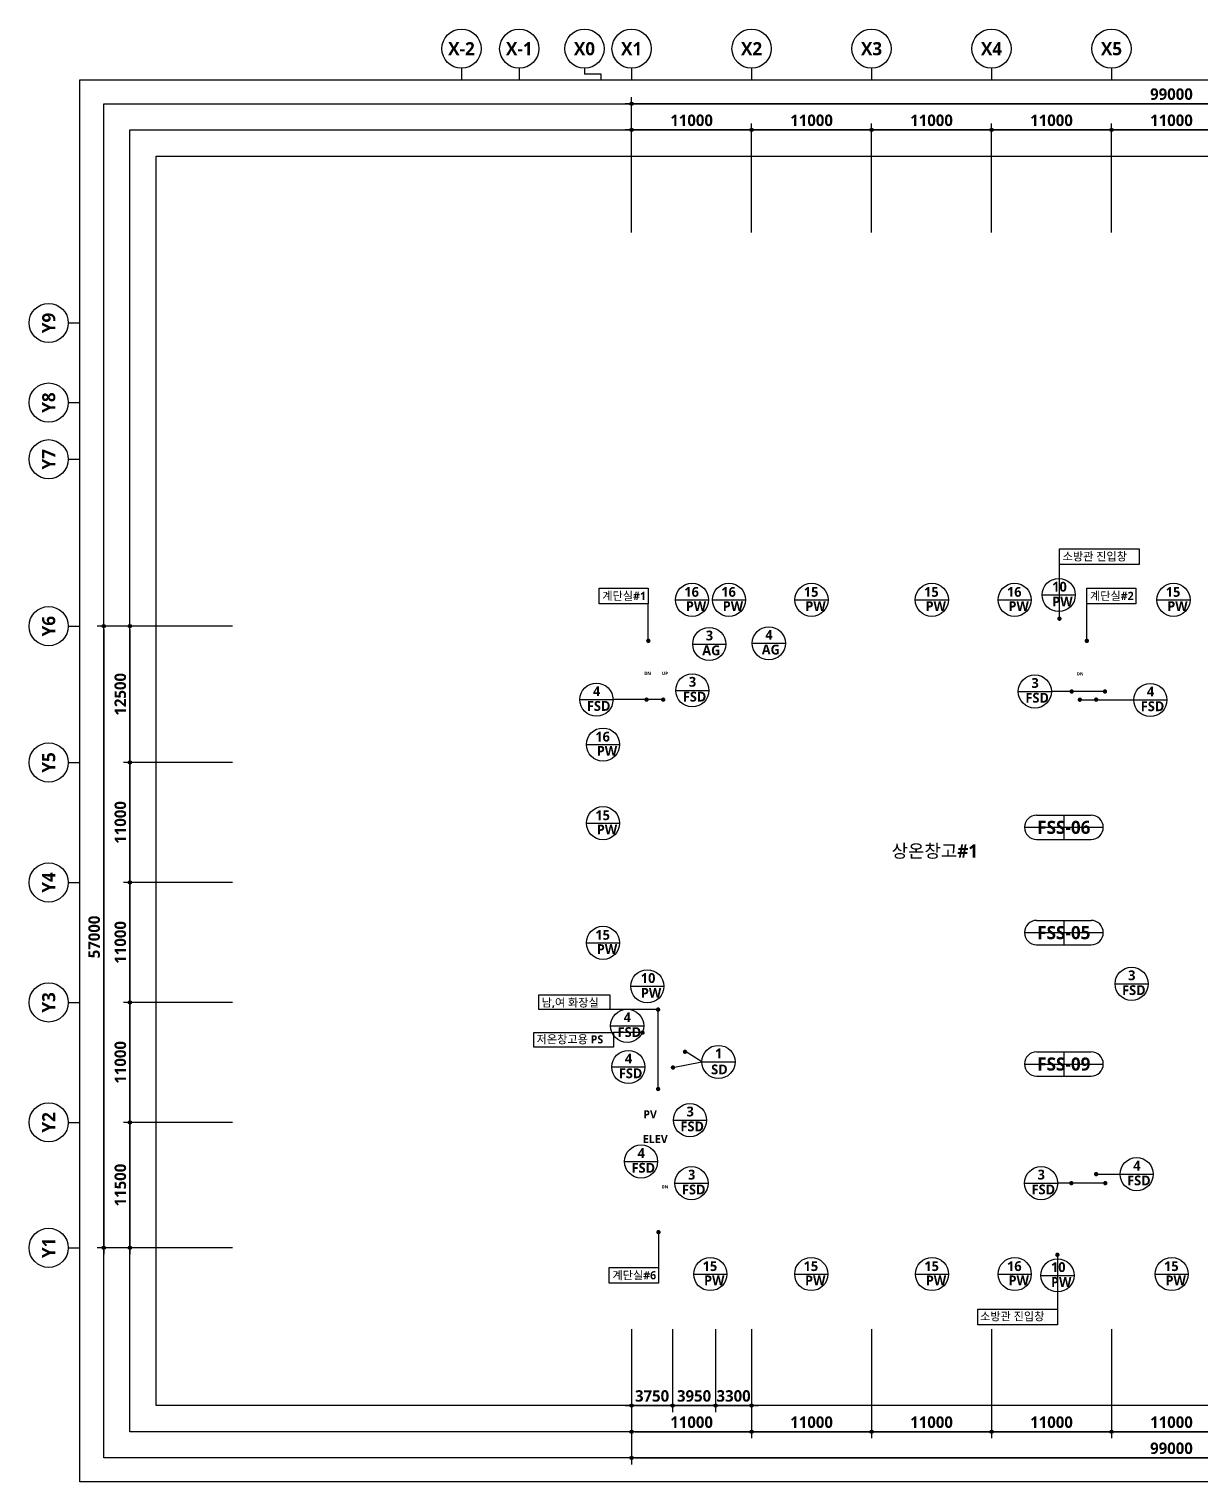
# Model space of a CAD drawing. Header units: millimetres. Extents: x 28132 to 190005487, y 7641 to 455456909.
# Drawn here: x 1288132 to 1395583, y 36445 to 169666 of the extents above; entities that cross this region are included whole.
import ezdxf
from ezdxf.enums import TextEntityAlignment as Align

# ---------------------------------------------------------------- set-up
doc = ezdxf.new("R2010")
doc.units = ezdxf.units.MM
doc.header["$LTSCALE"] = 400
doc.header["$MEASUREMENT"] = 0
doc.header["$PDSIZE"] = -10
doc.layers.get('0').update_dxf_attribs({"linetype": 'CONTINUOUS'})
doc.layers.get('Defpoints').update_dxf_attribs({"color": 153, "linetype": 'CONTINUOUS'})
for name, color, linetype in [('0_AW', 3, 'CONTINUOUS'), ('0_FSD', 1, 'CONTINUOUS'), ('0_FSS', 1, 'CONTINUOUS'), ('0_SD', 4, 'CONTINUOUS'), ('0_SSD', 4, 'CONTINUOUS'), ('A-ANNO-TEXT2', 7, 'CONTINUOUS'), ('SYM', 8, 'CONTINUOUS'), ('X-SEC-종$0$A-ST-AXIS-BUB', 7, 'CONTINUOUS')]:
    doc.layers.add(name, color=color, linetype=linetype)
doc.layers.add('Defpoint', color=161, linetype='CONTINUOUS', plot=False)
doc.styles.add('SHP_신사리', font='NanumGothicBold.ttf')
doc.styles.add('송현플러스-돋움체', font='NanumGothicBold.ttf')
doc.dimstyles.new('SHP 600', dxfattribs={"dimscale": 300, "dimtxt": 3.5, "dimasz": 1, "dimexe": 2, "dimexo": 2, "dimgap": 1, "dimtad": 1, "dimdec": 0, "dimzin": 0, "dimdsep": 46, "dimtxsty": '송현플러스-돋움체', "dimblk": 'DIMDOT', "dimcen": 0.09, "dimclrt": 3, "dimadec": 0, "dimazin": 1, "dimtfac": 1, "dimtdec": 0, "dimtix": 1, "dimtmove": 2, "dimatfit": 0, "dimldrblk": 'DIMDOT', "dimfxl": 1, "dimtfillclr": 3, "dimtolj": 1, "dimtzin": 0, "dimarcsym": 0})

# ---------------------------------------------------------------- blocks, each defined once
blk = doc.blocks.new('DIMDOT')
at = {"color": 0}
blk.add_line((-2, 0), (2, 0), dxfattribs=at)
for radius in [0.5, 0.25]:
    blk.add_circle((0, 0), radius, dxfattribs=at)
blk = doc.blocks.new('*D61')
at = {"color": 0, "lineweight": -2}
for p, q in [((1343382, 151016), (1343382, 163416)), ((1442082, 162816), (1343682, 162816)), ((1442382, 151016), (1442382, 163416))]:
    blk.add_line(p, q, dxfattribs=at)
at = {"layer": 'Defpoints', "color": 0}
for p in [(1343382, 162816), (1343382, 150416), (1442382, 150416)]:
    blk.add_point(p, dxfattribs=at)
at = {"color": 0, "linetype": 'ByBlock', "lineweight": -2, "xscale": 300, "yscale": 300, "zscale": 300, "rotation": 180}
blk.add_blockref('DIMDOT', (1343382, 162816), dxfattribs=at)
at = {"color": 0, "linetype": 'ByBlock', "lineweight": -2, "xscale": 300, "yscale": 300, "zscale": 300}
blk.add_blockref('DIMDOT', (1442382, 162816), dxfattribs=at)
at = {"color": 3, "insert": (1392882, 163696), "char_height": 1050, "attachment_point": 5, "style": '송현플러스-돋움체'}
blk.add_mtext('\\A1;99000', dxfattribs=at)
blk = doc.blocks.new('*D62')
at = {"color": 0, "lineweight": -2}
for p, q in [((1343382, 151016), (1343382, 161016)), ((1354082, 160416), (1343682, 160416)), ((1354382, 151016), (1354382, 161016))]:
    blk.add_line(p, q, dxfattribs=at)
at = {"layer": 'Defpoints', "color": 0}
for p in [(1343382, 160416), (1343382, 150416), (1354382, 150416)]:
    blk.add_point(p, dxfattribs=at)
at = {"color": 0, "linetype": 'ByBlock', "lineweight": -2, "xscale": 300, "yscale": 300, "zscale": 300, "rotation": 180}
blk.add_blockref('DIMDOT', (1343382, 160416), dxfattribs=at)
at = {"color": 0, "linetype": 'ByBlock', "lineweight": -2, "xscale": 300, "yscale": 300, "zscale": 300}
blk.add_blockref('DIMDOT', (1354382, 160416), dxfattribs=at)
at = {"color": 3, "insert": (1348882, 161292), "char_height": 1050, "attachment_point": 5, "style": '송현플러스-돋움체'}
blk.add_mtext('\\A1;11000', dxfattribs=at)
blk = doc.blocks.new('*D63')
at = {"color": 0, "lineweight": -2}
for p, q in [((1354382, 151016), (1354382, 161016)), ((1365082, 160416), (1354682, 160416)), ((1365382, 151016), (1365382, 161016))]:
    blk.add_line(p, q, dxfattribs=at)
at = {"layer": 'Defpoints', "color": 0}
for p in [(1354382, 160416), (1354382, 150416), (1365382, 150416)]:
    blk.add_point(p, dxfattribs=at)
at = {"color": 0, "linetype": 'ByBlock', "lineweight": -2, "xscale": 300, "yscale": 300, "zscale": 300, "rotation": 180}
blk.add_blockref('DIMDOT', (1354382, 160416), dxfattribs=at)
at = {"color": 0, "linetype": 'ByBlock', "lineweight": -2, "xscale": 300, "yscale": 300, "zscale": 300}
blk.add_blockref('DIMDOT', (1365382, 160416), dxfattribs=at)
at = {"color": 3, "insert": (1359882, 161292), "char_height": 1050, "attachment_point": 5, "style": '송현플러스-돋움체'}
blk.add_mtext('\\A1;11000', dxfattribs=at)
blk = doc.blocks.new('*D64')
at = {"color": 0, "lineweight": -2}
for p, q in [((1365382, 151016), (1365382, 161016)), ((1376082, 160416), (1365682, 160416)), ((1376382, 151016), (1376382, 161016))]:
    blk.add_line(p, q, dxfattribs=at)
at = {"layer": 'Defpoints', "color": 0}
for p in [(1365382, 160416), (1365382, 150416), (1376382, 150416)]:
    blk.add_point(p, dxfattribs=at)
at = {"color": 0, "linetype": 'ByBlock', "lineweight": -2, "xscale": 300, "yscale": 300, "zscale": 300, "rotation": 180}
blk.add_blockref('DIMDOT', (1365382, 160416), dxfattribs=at)
at = {"color": 0, "linetype": 'ByBlock', "lineweight": -2, "xscale": 300, "yscale": 300, "zscale": 300}
blk.add_blockref('DIMDOT', (1376382, 160416), dxfattribs=at)
at = {"color": 3, "insert": (1370882, 161292), "char_height": 1050, "attachment_point": 5, "style": '송현플러스-돋움체'}
blk.add_mtext('\\A1;11000', dxfattribs=at)
blk = doc.blocks.new('*D65')
at = {"color": 0, "lineweight": -2}
for p, q in [((1376382, 151016), (1376382, 161016)), ((1387082, 160416), (1376682, 160416)), ((1387382, 151016), (1387382, 161016))]:
    blk.add_line(p, q, dxfattribs=at)
at = {"layer": 'Defpoints', "color": 0}
for p in [(1376382, 160416), (1376382, 150416), (1387382, 150416)]:
    blk.add_point(p, dxfattribs=at)
at = {"color": 0, "linetype": 'ByBlock', "lineweight": -2, "xscale": 300, "yscale": 300, "zscale": 300, "rotation": 180}
blk.add_blockref('DIMDOT', (1376382, 160416), dxfattribs=at)
at = {"color": 0, "linetype": 'ByBlock', "lineweight": -2, "xscale": 300, "yscale": 300, "zscale": 300}
blk.add_blockref('DIMDOT', (1387382, 160416), dxfattribs=at)
at = {"color": 3, "insert": (1381882, 161292), "char_height": 1050, "attachment_point": 5, "style": '송현플러스-돋움체'}
blk.add_mtext('\\A1;11000', dxfattribs=at)
blk = doc.blocks.new('*D66')
at = {"color": 0, "lineweight": -2}
for p, q in [((1387382, 151016), (1387382, 161016)), ((1398082, 160416), (1387682, 160416)), ((1398382, 151016), (1398382, 161016))]:
    blk.add_line(p, q, dxfattribs=at)
at = {"layer": 'Defpoints', "color": 0}
for p in [(1387382, 160416), (1387382, 150416), (1398382, 150416)]:
    blk.add_point(p, dxfattribs=at)
at = {"color": 0, "linetype": 'ByBlock', "lineweight": -2, "xscale": 300, "yscale": 300, "zscale": 300, "rotation": 180}
blk.add_blockref('DIMDOT', (1387382, 160416), dxfattribs=at)
at = {"color": 0, "linetype": 'ByBlock', "lineweight": -2, "xscale": 300, "yscale": 300, "zscale": 300}
blk.add_blockref('DIMDOT', (1398382, 160416), dxfattribs=at)
at = {"color": 3, "insert": (1392882, 161292), "char_height": 1050, "attachment_point": 5, "style": '송현플러스-돋움체'}
blk.add_mtext('\\A1;11000', dxfattribs=at)
blk = doc.blocks.new('X-SEC-종$0$A-ST-AXIS-BUB-1')
at = {"layer": 'X-SEC-종$0$A-ST-AXIS-BUB'}
blk.add_line((0, 350), (0, 0), dxfattribs=at)
blk.add_circle((0, 950), 600, dxfattribs=at)
blk = doc.blocks.new('A$C75C439D1')
at = {"layer": 'X-SEC-종$0$A-ST-AXIS-BUB'}
blk.add_line((1800, 1050, -103000), (1800, 525, -103000), dxfattribs=at)
at = {"layer": 'X-SEC-종$0$A-ST-AXIS-BUB', "elevation": -103000}
blk.add_lwpolyline([(3323, 0), (3323, 525), (1800, 525)], dxfattribs=at)
at = {"layer": 'X-SEC-종$0$A-ST-AXIS-BUB'}
blk.add_circle((1800, 2850, -103000), 1800, dxfattribs=at)
blk = doc.blocks.new('*D140')
at = {"color": 0, "lineweight": -2}
for p, q in [((1306782, 114916), (1294382, 114916)), ((1294982, 114616), (1294982, 58216)), ((1306782, 57916), (1294382, 57916))]:
    blk.add_line(p, q, dxfattribs=at)
at = {"layer": 'Defpoints', "color": 0}
for p in [(1307382, 114916), (1294982, 57916), (1307382, 57916)]:
    blk.add_point(p, dxfattribs=at)
at = {"color": 0, "linetype": 'ByBlock', "lineweight": -2, "xscale": 300, "yscale": 300, "zscale": 300}
for p, rotation in [((1294982, 114916), 90), ((1294982, 57916), 270)]:
    blk.add_blockref('DIMDOT', p, dxfattribs=dict(at, rotation=rotation))
at = {"color": 3, "insert": (1294105, 86416), "char_height": 1050, "attachment_point": 5, "rotation": 90, "style": '송현플러스-돋움체'}
blk.add_mtext('\\A1;57000', dxfattribs=at)
blk = doc.blocks.new('*D141')
at = {"color": 0, "lineweight": -2}
for p, q in [((1306782, 69416), (1296782, 69416)), ((1297382, 69116), (1297382, 58216)), ((1306782, 57916), (1296782, 57916))]:
    blk.add_line(p, q, dxfattribs=at)
at = {"layer": 'Defpoints', "color": 0}
for p in [(1307382, 69416), (1297382, 57916), (1307382, 57916)]:
    blk.add_point(p, dxfattribs=at)
at = {"color": 0, "linetype": 'ByBlock', "lineweight": -2, "xscale": 300, "yscale": 300, "zscale": 300}
for p, rotation in [((1297382, 69416), 90), ((1297382, 57916), 270)]:
    blk.add_blockref('DIMDOT', p, dxfattribs=dict(at, rotation=rotation))
at = {"color": 3, "insert": (1296505, 63666), "char_height": 1050, "attachment_point": 5, "rotation": 90, "style": '송현플러스-돋움체'}
blk.add_mtext('\\A1;11500', dxfattribs=at)
blk = doc.blocks.new('*D142')
at = {"color": 0, "lineweight": -2}
for p, q in [((1306782, 80416), (1296782, 80416)), ((1297382, 80116), (1297382, 69716)), ((1306782, 69416), (1296782, 69416))]:
    blk.add_line(p, q, dxfattribs=at)
at = {"layer": 'Defpoints', "color": 0}
for p in [(1307382, 80416), (1297382, 69416), (1307382, 69416)]:
    blk.add_point(p, dxfattribs=at)
at = {"color": 0, "linetype": 'ByBlock', "lineweight": -2, "xscale": 300, "yscale": 300, "zscale": 300}
for p, rotation in [((1297382, 80416), 90), ((1297382, 69416), 270)]:
    blk.add_blockref('DIMDOT', p, dxfattribs=dict(at, rotation=rotation))
at = {"color": 3, "insert": (1296506, 74916), "char_height": 1050, "attachment_point": 5, "rotation": 90, "style": '송현플러스-돋움체'}
blk.add_mtext('\\A1;11000', dxfattribs=at)
blk = doc.blocks.new('*D143')
at = {"color": 0, "lineweight": -2}
for p, q in [((1306782, 91416), (1296782, 91416)), ((1297382, 91116), (1297382, 80716)), ((1306782, 80416), (1296782, 80416))]:
    blk.add_line(p, q, dxfattribs=at)
at = {"layer": 'Defpoints', "color": 0}
for p in [(1307382, 91416), (1297382, 80416), (1307382, 80416)]:
    blk.add_point(p, dxfattribs=at)
at = {"color": 0, "linetype": 'ByBlock', "lineweight": -2, "xscale": 300, "yscale": 300, "zscale": 300}
for p, rotation in [((1297382, 91416), 90), ((1297382, 80416), 270)]:
    blk.add_blockref('DIMDOT', p, dxfattribs=dict(at, rotation=rotation))
at = {"color": 3, "insert": (1296506, 85916), "char_height": 1050, "attachment_point": 5, "rotation": 90, "style": '송현플러스-돋움체'}
blk.add_mtext('\\A1;11000', dxfattribs=at)
blk = doc.blocks.new('*D144')
at = {"color": 0, "lineweight": -2}
for p, q in [((1306782, 102416), (1296782, 102416)), ((1297382, 102116), (1297382, 91716)), ((1306782, 91416), (1296782, 91416))]:
    blk.add_line(p, q, dxfattribs=at)
at = {"layer": 'Defpoints', "color": 0}
for p in [(1307382, 102416), (1297382, 91416), (1307382, 91416)]:
    blk.add_point(p, dxfattribs=at)
at = {"color": 0, "linetype": 'ByBlock', "lineweight": -2, "xscale": 300, "yscale": 300, "zscale": 300}
for p, rotation in [((1297382, 102416), 90), ((1297382, 91416), 270)]:
    blk.add_blockref('DIMDOT', p, dxfattribs=dict(at, rotation=rotation))
at = {"color": 3, "insert": (1296506, 96916), "char_height": 1050, "attachment_point": 5, "rotation": 90, "style": '송현플러스-돋움체'}
blk.add_mtext('\\A1;11000', dxfattribs=at)
blk = doc.blocks.new('*D145')
at = {"color": 0, "lineweight": -2}
for p, q in [((1306782, 114916), (1296782, 114916)), ((1297382, 114616), (1297382, 102716)), ((1306782, 102416), (1296782, 102416))]:
    blk.add_line(p, q, dxfattribs=at)
at = {"layer": 'Defpoints', "color": 0}
for p in [(1307382, 114916), (1297382, 102416), (1307382, 102416)]:
    blk.add_point(p, dxfattribs=at)
at = {"color": 0, "linetype": 'ByBlock', "lineweight": -2, "xscale": 300, "yscale": 300, "zscale": 300}
for p, rotation in [((1297382, 114916), 90), ((1297382, 102416), 270)]:
    blk.add_blockref('DIMDOT', p, dxfattribs=dict(at, rotation=rotation))
at = {"color": 3, "insert": (1296503, 108666), "char_height": 1050, "attachment_point": 5, "rotation": 90, "style": '송현플러스-돋움체'}
blk.add_mtext('\\A1;12500', dxfattribs=at)
blk = doc.blocks.new('*D348')
at = {"color": 0, "lineweight": -2}
for p, q in [((1343382, 50445), (1343382, 40445)), ((1354382, 50445), (1354382, 40445)), ((1343682, 41045), (1354082, 41045))]:
    blk.add_line(p, q, dxfattribs=at)
at = {"layer": 'Defpoints', "color": 0}
for p in [(1343382, 51045), (1354382, 51045), (1354382, 41045)]:
    blk.add_point(p, dxfattribs=at)
at = {"color": 0, "linetype": 'ByBlock', "lineweight": -2, "xscale": 300, "yscale": 300, "zscale": 300, "rotation": 180}
blk.add_blockref('DIMDOT', (1343382, 41045), dxfattribs=at)
at = {"color": 0, "linetype": 'ByBlock', "lineweight": -2, "xscale": 300, "yscale": 300, "zscale": 300}
blk.add_blockref('DIMDOT', (1354382, 41045), dxfattribs=at)
at = {"color": 3, "insert": (1348882, 41921), "char_height": 1050, "attachment_point": 5, "style": '송현플러스-돋움체'}
blk.add_mtext('\\A1;11000', dxfattribs=at)
blk = doc.blocks.new('*D349')
at = {"color": 0, "lineweight": -2}
for p, q in [((1343382, 50445), (1343382, 42845)), ((1347132, 50445), (1347132, 42845)), ((1343082, 43445), (1342782, 43445)), ((1343382, 43445), (1347132, 43445)), ((1347432, 43445), (1347732, 43445))]:
    blk.add_line(p, q, dxfattribs=at)
at = {"layer": 'Defpoints', "color": 0}
for p in [(1343382, 51045), (1347132, 51045), (1347132, 43445)]:
    blk.add_point(p, dxfattribs=at)
at = {"color": 0, "linetype": 'ByBlock', "lineweight": -2, "xscale": 300, "yscale": 300, "zscale": 300}
blk.add_blockref('DIMDOT', (1343382, 43445), dxfattribs=at)
at = {"color": 0, "linetype": 'ByBlock', "lineweight": -2, "xscale": 300, "yscale": 300, "zscale": 300, "rotation": 180}
blk.add_blockref('DIMDOT', (1347132, 43445), dxfattribs=at)
at = {"color": 3, "insert": (1345257, 44324), "char_height": 1050, "attachment_point": 5, "style": '송현플러스-돋움체'}
blk.add_mtext('\\A1;3750', dxfattribs=at)
blk = doc.blocks.new('*D350')
at = {"color": 0, "lineweight": -2}
for p, q in [((1347132, 50445), (1347132, 42845)), ((1351082, 50445), (1351082, 42845)), ((1346832, 43445), (1346532, 43445)), ((1347132, 43445), (1351082, 43445)), ((1351382, 43445), (1351682, 43445))]:
    blk.add_line(p, q, dxfattribs=at)
at = {"layer": 'Defpoints', "color": 0}
for p in [(1347132, 51045), (1351082, 51045), (1351082, 43445)]:
    blk.add_point(p, dxfattribs=at)
at = {"color": 0, "linetype": 'ByBlock', "lineweight": -2, "xscale": 300, "yscale": 300, "zscale": 300}
blk.add_blockref('DIMDOT', (1347132, 43445), dxfattribs=at)
at = {"color": 0, "linetype": 'ByBlock', "lineweight": -2, "xscale": 300, "yscale": 300, "zscale": 300, "rotation": 180}
blk.add_blockref('DIMDOT', (1351082, 43445), dxfattribs=at)
at = {"color": 3, "insert": (1349107, 44324), "char_height": 1050, "attachment_point": 5, "style": '송현플러스-돋움체'}
blk.add_mtext('\\A1;3950', dxfattribs=at)
blk = doc.blocks.new('*D351')
at = {"color": 0, "lineweight": -2}
for p, q in [((1351082, 50445), (1351082, 42845)), ((1354382, 50445), (1354382, 42845)), ((1350782, 43445), (1350482, 43445)), ((1351082, 43445), (1354382, 43445)), ((1354682, 43445), (1354982, 43445))]:
    blk.add_line(p, q, dxfattribs=at)
at = {"layer": 'Defpoints', "color": 0}
for p in [(1351082, 51045), (1354382, 51045), (1354382, 43445)]:
    blk.add_point(p, dxfattribs=at)
at = {"color": 0, "linetype": 'ByBlock', "lineweight": -2, "xscale": 300, "yscale": 300, "zscale": 300}
blk.add_blockref('DIMDOT', (1351082, 43445), dxfattribs=at)
at = {"color": 0, "linetype": 'ByBlock', "lineweight": -2, "xscale": 300, "yscale": 300, "zscale": 300, "rotation": 180}
blk.add_blockref('DIMDOT', (1354382, 43445), dxfattribs=at)
at = {"color": 3, "insert": (1352732, 44324), "char_height": 1050, "attachment_point": 5, "style": '송현플러스-돋움체'}
blk.add_mtext('\\A1;3300', dxfattribs=at)
blk = doc.blocks.new('*D352')
at = {"color": 0, "lineweight": -2}
for p, q in [((1354382, 50445), (1354382, 40445)), ((1365382, 50445), (1365382, 40445)), ((1354682, 41045), (1365082, 41045))]:
    blk.add_line(p, q, dxfattribs=at)
at = {"layer": 'Defpoints', "color": 0}
for p in [(1354382, 51045), (1365382, 51045), (1365382, 41045)]:
    blk.add_point(p, dxfattribs=at)
at = {"color": 0, "linetype": 'ByBlock', "lineweight": -2, "xscale": 300, "yscale": 300, "zscale": 300, "rotation": 180}
blk.add_blockref('DIMDOT', (1354382, 41045), dxfattribs=at)
at = {"color": 0, "linetype": 'ByBlock', "lineweight": -2, "xscale": 300, "yscale": 300, "zscale": 300}
blk.add_blockref('DIMDOT', (1365382, 41045), dxfattribs=at)
at = {"color": 3, "insert": (1359882, 41921), "char_height": 1050, "attachment_point": 5, "style": '송현플러스-돋움체'}
blk.add_mtext('\\A1;11000', dxfattribs=at)
blk = doc.blocks.new('*D353')
at = {"color": 0, "lineweight": -2}
for p, q in [((1365382, 50445), (1365382, 40445)), ((1376382, 50445), (1376382, 40445)), ((1365682, 41045), (1376082, 41045))]:
    blk.add_line(p, q, dxfattribs=at)
at = {"layer": 'Defpoints', "color": 0}
for p in [(1365382, 51045), (1376382, 51045), (1376382, 41045)]:
    blk.add_point(p, dxfattribs=at)
at = {"color": 0, "linetype": 'ByBlock', "lineweight": -2, "xscale": 300, "yscale": 300, "zscale": 300, "rotation": 180}
blk.add_blockref('DIMDOT', (1365382, 41045), dxfattribs=at)
at = {"color": 0, "linetype": 'ByBlock', "lineweight": -2, "xscale": 300, "yscale": 300, "zscale": 300}
blk.add_blockref('DIMDOT', (1376382, 41045), dxfattribs=at)
at = {"color": 3, "insert": (1370882, 41921), "char_height": 1050, "attachment_point": 5, "style": '송현플러스-돋움체'}
blk.add_mtext('\\A1;11000', dxfattribs=at)
blk = doc.blocks.new('*D354')
at = {"color": 0, "lineweight": -2}
for p, q in [((1376382, 50445), (1376382, 40445)), ((1387382, 50445), (1387382, 40445)), ((1376682, 41045), (1387082, 41045))]:
    blk.add_line(p, q, dxfattribs=at)
at = {"layer": 'Defpoints', "color": 0}
for p in [(1376382, 51045), (1387382, 51045), (1387382, 41045)]:
    blk.add_point(p, dxfattribs=at)
at = {"color": 0, "linetype": 'ByBlock', "lineweight": -2, "xscale": 300, "yscale": 300, "zscale": 300, "rotation": 180}
blk.add_blockref('DIMDOT', (1376382, 41045), dxfattribs=at)
at = {"color": 0, "linetype": 'ByBlock', "lineweight": -2, "xscale": 300, "yscale": 300, "zscale": 300}
blk.add_blockref('DIMDOT', (1387382, 41045), dxfattribs=at)
at = {"color": 3, "insert": (1381882, 41921), "char_height": 1050, "attachment_point": 5, "style": '송현플러스-돋움체'}
blk.add_mtext('\\A1;11000', dxfattribs=at)
blk = doc.blocks.new('*D355')
at = {"color": 0, "lineweight": -2}
for p, q in [((1387382, 50445), (1387382, 40445)), ((1398382, 50445), (1398382, 40445)), ((1387682, 41045), (1398082, 41045))]:
    blk.add_line(p, q, dxfattribs=at)
at = {"layer": 'Defpoints', "color": 0}
for p in [(1387382, 51045), (1398382, 51045), (1398382, 41045)]:
    blk.add_point(p, dxfattribs=at)
at = {"color": 0, "linetype": 'ByBlock', "lineweight": -2, "xscale": 300, "yscale": 300, "zscale": 300, "rotation": 180}
blk.add_blockref('DIMDOT', (1387382, 41045), dxfattribs=at)
at = {"color": 0, "linetype": 'ByBlock', "lineweight": -2, "xscale": 300, "yscale": 300, "zscale": 300}
blk.add_blockref('DIMDOT', (1398382, 41045), dxfattribs=at)
at = {"color": 3, "insert": (1392882, 41921), "char_height": 1050, "attachment_point": 5, "style": '송현플러스-돋움체'}
blk.add_mtext('\\A1;11000', dxfattribs=at)
blk = doc.blocks.new('*D360')
at = {"color": 0, "lineweight": -2}
for p, q in [((1343382, 50445), (1343382, 38045)), ((1442382, 50445), (1442382, 38045)), ((1343682, 38645), (1442082, 38645))]:
    blk.add_line(p, q, dxfattribs=at)
at = {"layer": 'Defpoints', "color": 0}
for p in [(1343382, 51045), (1442382, 51045), (1442382, 38645)]:
    blk.add_point(p, dxfattribs=at)
at = {"color": 0, "linetype": 'ByBlock', "lineweight": -2, "xscale": 300, "yscale": 300, "zscale": 300, "rotation": 180}
blk.add_blockref('DIMDOT', (1343382, 38645), dxfattribs=at)
at = {"color": 0, "linetype": 'ByBlock', "lineweight": -2, "xscale": 300, "yscale": 300, "zscale": 300}
blk.add_blockref('DIMDOT', (1442382, 38645), dxfattribs=at)
at = {"color": 3, "insert": (1392882, 39524), "char_height": 1050, "attachment_point": 5, "style": '송현플러스-돋움체'}
blk.add_mtext('\\A1;99000', dxfattribs=at)
blk = doc.blocks.new('G$CD5972F42')
at = {"layer": '0_FSS'}
for p, q in [((1120, 2240, 0), (6108, 2240, 0)), ((1120, 0, 0), (6108, 0, 0))]:
    blk.add_line(p, q, dxfattribs=at)
for centre, start, end in [((1120, 1120, 0), 90, 270), ((6108, 1120, 0), 270, 90)]:
    blk.add_arc(centre, 1120, start, end, dxfattribs=at)
at = {"layer": 'Defpoints'}
for p, q in [((3614, 2240, 0), (3614, 0, 0)), ((0, 1120, 0), (7228, 1120, 0))]:
    blk.add_line(p, q, dxfattribs=at)

msp = doc.modelspace()

# ---------------------------------------------------------------- linework, layer by layer
for points in [[(1346277.4, 108176.7), (1341674.4, 108176.7)], [(1386783.8, 108926.3), (1381879.6, 108926.3)], [(1384473.1, 108146.3), (1389419.7, 108146.3)], [(1347170.7, 74444.4), (1349820.6, 74957.5), (1348225.2, 75970)], [(1385981.8, 64666.3), (1388167.4, 64666.3)], [(1386810, 63841.3), (1382446.7, 63841.3)]]:
    msp.add_lwpolyline(points)
at = {"const_width": 200}
for points in [[(1344650.1, 108176.7, 1), (1344850.1, 108176.7, 1)], [(1346177.4, 108176.7, 1), (1346377.4, 108176.7, 1)], [(1383633.8, 108926.3, 1), (1383833.8, 108926.3, 1)], [(1384381.8, 108170.6, 1), (1384581.8, 108170.6, 1)], [(1385877.4, 108181, 1), (1386077.4, 108181, 1)], [(1386683.8, 108926.3, 1), (1386883.8, 108926.3, 1)], [(1348176.9, 75888.8, 1), (1348376.9, 75888.8, 1)], [(1347070.7, 74444.4, 1), (1347270.7, 74444.4, 1)], [(1383606.8, 63841.3, 1), (1383806.8, 63841.3, 1)], [(1385881.8, 64666.3, 1), (1386081.8, 64666.3, 1)], [(1386710, 63841.3, 1), (1386910, 63841.3, 1)]]:
    msp.add_lwpolyline(points, format="xyb", close=True, dxfattribs=at)
at = {"layer": '0_AW'}
for p, q in [((1348980.7, 113275.5), (1352022, 113275.5)), ((1354437.9, 113344.6), (1357479.2, 113344.6))]:
    msp.add_line(p, q, dxfattribs=at)
for centre in [(1350501.3, 113275.5), (1355958.5, 113344.6)]:
    msp.add_circle(centre, 1520.7, dxfattribs=at)
at = {"layer": '0_FSD'}
for p, q in [((1338633.1, 108176.7), (1341674.4, 108176.7)), ((1347426.4, 109028.1), (1350467.7, 109028.1)), ((1378838.3, 108926.3), (1381879.6, 108926.3)), ((1389419.7, 108146.3), (1392461, 108146.3)), ((1387705.8, 82117.2), (1390747.1, 82117.2)), ((1341448.9, 78270.8), (1344490.2, 78270.8)), ((1341561.4, 74493.3), (1344602.7, 74493.3)), ((1347210.9, 69624.5), (1350252.2, 69624.5)), ((1342726.6, 65824.3), (1345767.9, 65824.3)), ((1388167.4, 64666.3), (1391208.7, 64666.3)), ((1347349.2, 63835.9), (1350390.5, 63835.9)), ((1379405.4, 63841.3), (1382446.7, 63841.3))]:
    msp.add_line(p, q, dxfattribs=at)
for centre in [(1340153.8, 108176.7), (1348947, 109028.1), (1380358.9, 108926.3), (1390940.4, 108146.3), (1389226.4, 82117.2), (1342969.5, 78270.8), (1343082, 74493.3), (1348731.5, 69624.5), (1344247.3, 65824.3), (1348869.8, 63835.9), (1380926, 63841.3), (1389688, 64666.3)]:
    msp.add_circle(centre, 1520.7, dxfattribs=at)
at = {"layer": '0_SD'}
for p, q in [((1347400.9, 117330.9), (1350442.2, 117330.9)), ((1350785.7, 117330.9), (1353827, 117330.9)), ((1358356.7, 117330.9), (1361398, 117330.9)), ((1369384.6, 117330.9), (1372425.9, 117330.9)), ((1376981.6, 117330.9), (1380022.9, 117330.9)), ((1391543.9, 117330.9), (1394585.2, 117330.9)), ((1339236.8, 104055.5), (1342278.1, 104055.5)), ((1339236.8, 96849.2), (1342278.1, 96849.2)), ((1339236.8, 85882.9), (1342278.1, 85882.9)), ((1349820.6, 74957.5), (1352861.9, 74957.5)), ((1349074.9, 55505.8), (1352116.2, 55505.8)), ((1358333.1, 55505.8), (1361374.4, 55505.8)), ((1369404.7, 55505.8), (1372446, 55505.8)), ((1376989.5, 55505.8), (1380030.8, 55505.8)), ((1391381.7, 55505.8), (1394423, 55505.8))]:
    msp.add_line(p, q, dxfattribs=at)
for centre in [(1348921.5, 117330.9), (1352306.4, 117330.9), (1359877.4, 117330.9), (1370905.2, 117330.9), (1378502.2, 117330.9), (1393064.5, 117330.9), (1340757.4, 104055.5), (1340757.4, 96849.2), (1340757.4, 85882.9), (1351341.2, 74957.5), (1350595.5, 55505.8), (1359853.8, 55505.8), (1370925.3, 55505.8), (1378510.2, 55505.8), (1392902.3, 55505.8)]:
    msp.add_circle(centre, 1520.7, dxfattribs=at)
at = {"layer": '0_SSD'}
for p, q in [((1381022.3, 117775), (1384063.6, 117775)), ((1343300.2, 81893.6), (1346341.5, 81893.6)), ((1380909.1, 55386.1), (1383950.4, 55386.1))]:
    msp.add_line(p, q, dxfattribs=at)
for centre in [(1382543, 117775), (1344820.9, 81893.6), (1382429.8, 55386.1)]:
    msp.add_circle(centre, 1520.7, dxfattribs=at)
at = {"layer": 'Defpoint'}
for points in [[(1463981.8, 36444.9), (1292781.8, 36444.9), (1292781.8, 165016.3), (1463981.8, 165016.3)], [(1461781.8, 38644.9), (1294981.8, 38644.9), (1294981.8, 162816.3), (1461781.8, 162816.3)], [(1459381.8, 41044.9), (1297381.8, 41044.9), (1297381.8, 160416.3), (1459381.8, 160416.3)], [(1456981.8, 43444.9), (1299781.8, 43444.9), (1299781.8, 158016.3), (1456981.8, 158016.3)]]:
    msp.add_lwpolyline(points, close=True, dxfattribs=at)
at = {"layer": 'SYM'}
for points in [[(1382610.5, 122009.3), (1389910.2, 122009.3), (1389910.2, 120579.3), (1382610.5, 120579.3)], [(1340402.8, 118395.3), (1344912.8, 118395.3), (1344912.8, 116965.3), (1340402.8, 116965.3)], [(1385116.8, 118395.3), (1389626.8, 118395.3), (1389626.8, 116965.3), (1385116.8, 116965.3)], [(1334889, 81096.7), (1341369, 81096.7), (1341369, 79761.7), (1334889, 79761.7)], [(1334420.5, 77646.3), (1341713.7, 77646.3), (1341713.7, 76311.3), (1334420.5, 76311.3)], [(1341332.8, 56100.3), (1345842.8, 56100.3), (1345842.8, 54670.3), (1341332.8, 54670.3)], [(1382419.3, 50864.8), (1375119.6, 50864.8), (1375119.6, 52294.8), (1382419.3, 52294.8)]]:
    msp.add_lwpolyline(points, close=True, dxfattribs=at)
for points in [[(1382610.5, 115598.3), (1382610.5, 120579.3)], [(1344912.8, 113570.3), (1344912.8, 116965.3)], [(1385116.8, 113570.3), (1385116.8, 116965.3)], [(1345809.1, 72474.2), (1345809.1, 79761.7), (1341369, 79761.7)], [(1344381.8, 77646.3), (1341713.7, 77646.3)], [(1345842.8, 59345.3), (1345842.8, 54670.3)], [(1382419.3, 57275.8), (1382419.3, 52294.8)]]:
    msp.add_lwpolyline(points, dxfattribs=at)
at = {"layer": 'SYM', "const_width": 200}
for points in [[(1382510.5, 115598.3, 1), (1382710.5, 115598.3, 1)], [(1344812.8, 113570.3, 1), (1345012.8, 113570.3, 1)], [(1385016.8, 113570.3, 1), (1385216.8, 113570.3, 1)], [(1345709.1, 79761.7, 1), (1345909.1, 79761.7, 1)], [(1344281.8, 77646.3, 1), (1344481.8, 77646.3, 1)], [(1345709.1, 72474.2, 1), (1345909.1, 72474.2, 1)], [(1345742.8, 59345.3, 1), (1345942.8, 59345.3, 1)], [(1382519.3, 57275.8, 1), (1382319.3, 57275.8, 1)]]:
    msp.add_lwpolyline(points, format="xyb", close=True, dxfattribs=at)

# ---------------------------------------------------------------- block references
for p in [(1379398.5, 95349.7), (1379398.5, 85694.1), (1379398.5, 73647)]:
    msp.add_blockref('G$CD5972F42', p)
at = {"layer": 'X-SEC-종$0$A-ST-AXIS-BUB', "xscale": 3, "yscale": 3, "zscale": 3}
for p in [(1327781.8, 165016.3), (1333081.8, 165016.3), (1343381.8, 165016.3), (1354381.8, 165016.3), (1365381.8, 165016.3), (1376381.8, 165016.3), (1387381.8, 165016.3)]:
    msp.add_blockref('X-SEC-종$0$A-ST-AXIS-BUB-1', p, dxfattribs=at)
at = {"layer": 'X-SEC-종$0$A-ST-AXIS-BUB'}
msp.add_blockref('A$C75C439D1', (1337258.9, 165016.3), dxfattribs=at)
at = {"layer": 'X-SEC-종$0$A-ST-AXIS-BUB', "xscale": 3, "yscale": 3, "zscale": 3, "rotation": 90}
for p in [(1292781.8, 142716.3), (1292781.8, 135416.3), (1292781.8, 130216.3), (1292781.8, 114916.3), (1292781.8, 102416.3), (1292781.8, 91416.3), (1292781.8, 80416.3), (1292781.8, 69416.3), (1292781.8, 57916.3)]:
    msp.add_blockref('X-SEC-종$0$A-ST-AXIS-BUB-1', p, dxfattribs=at)

# ---------------------------------------------------------------- texts
at = {"layer": '0_AW', "style": '송현플러스-돋움체'}
for s, p in [('4', (1355641.3, 113678)), ('3', (1350184.1, 113609)), ('AG', (1349857.7, 112249)), ('AG', (1355314.9, 112318.1))]:
    msp.add_text(s, height=900, dxfattribs=at).set_placement(p)
at = {"layer": '0_FSD', "style": '송현플러스-돋움체'}
for s, p in [('4', (1339836.6, 108510.2)), ('3', (1348629.8, 109361.5)), ('3', (1380041.7, 109259.8)), ('4', (1390623.2, 108479.8)), ('FSD', (1339280.1, 107150.2)), ('FSD', (1348073.3, 108001.6)), ('FSD', (1379485.2, 107899.8)), ('FSD', (1390066.7, 107119.8)), ('3', (1388909.2, 82450.6)), ('FSD', (1388352.7, 81090.7)), ('4', (1342652.3, 78604.2)), ('FSD', (1342095.8, 77244.3)), ('4', (1342764.8, 74826.8)), ('FSD', (1342208.3, 73466.8)), ('3', (1348414.3, 69958)), ('FSD', (1347857.8, 68598)), ('4', (1343930.1, 66157.8)), ('FSD', (1343373.6, 64797.8)), ('4', (1389370.8, 64999.8)), ('3', (1348552.6, 64169.3)), ('3', (1380608.8, 64174.8)), ('FSD', (1388814.3, 63639.8)), ('FSD', (1347996.1, 62809.3)), ('FSD', (1380052.3, 62814.8))]:
    msp.add_text(s, height=900, dxfattribs=at).set_placement(p)
at = {"layer": '0_FSS', "style": 'SHP_신사리'}
for s, p in [('FSS-06', (1383012.7, 96469.7)), ('FSS-05', (1383012.7, 86814.1)), ('FSS-09', (1383012.7, 74767))]:
    msp.add_text(s, height=1200, dxfattribs=at).set_placement(p, align=Align.MIDDLE_CENTER)
at = {"layer": '0_SD', "style": '송현플러스-돋움체'}
for s, p in [('16', (1348213.6, 117607.6)), ('16', (1351598.5, 117607.6)), ('15', (1359169.5, 117607.6)), ('15', (1370197.4, 117607.6)), ('16', (1377794.4, 117607.6)), ('15', (1392356.7, 117607.6)), ('PW', (1348350.3, 116304.4)), ('PW', (1351735.1, 116304.4)), ('PW', (1359306.1, 116304.4)), ('PW', (1370334, 116304.4)), ('PW', (1377931, 116304.4)), ('PW', (1392493.3, 116304.4)), ('16', (1340049.6, 104332.1)), ('PW', (1340186.2, 103029)), ('15 ', (1340049.6, 97125.9)), ('PW', (1340186.2, 95822.7)), ('15 ', (1340049.6, 86159.5)), ('PW', (1340186.2, 84856.3)), ('1', (1351024, 75291)), ('SD', (1350673.8, 73819.9)), ('15 ', (1349887.7, 55782.4)), ('15 ', (1359145.9, 55782.4)), ('15 ', (1370217.5, 55782.4)), ('16', (1377802.3, 55782.4)), ('15 ', (1392194.5, 55782.4)), ('PW', (1350024.3, 54479.3)), ('PW', (1359282.6, 54479.3)), ('PW', (1370354.1, 54479.3)), ('PW', (1377938.9, 54479.3)), ('PW', (1392331.1, 54479.3))]:
    msp.add_text(s, height=900, dxfattribs=at).set_placement(p)
at = {"layer": '0_SSD', "style": '송현플러스-돋움체'}
for s, p in [('10', (1381941.9, 118081.7)), ('PW', (1381951.1, 116721.1)), ('10', (1344219.8, 82200.3)), ('PW', (1344229, 80839.7)), ('10', (1381828.7, 55692.8)), ('PW', (1381837.9, 54332.2))]:
    msp.add_text(s, height=900, dxfattribs=at).set_placement(p)
at = {"layer": 'A-ANNO-TEXT2', "style": '송현플러스-돋움체'}
for s, height, p in [('소방관 진입창', 750, (1382899.4, 120929.1)), ('계단실#1', 750, (1340691.6, 117315.1)), ('계단실#2', 750, (1385405.7, 117315.1)), ('DN', 300, (1344536.6, 110436)), ('UP', 300, (1346165.3, 110432.2)), ('DN', 300, (1384194.3, 110396.8)), ('상온창고#1', 1200, (1367213.1, 93700.5)), ('남,여 화장실', 750, (1335134.2, 80024.6)), ('저온창고용 PS', 750, (1334665.8, 76655.3)), ('PV', 750, (1344450.7, 69777.9)), ('ELEV', 750, (1344411, 67520.1)), ('DN', 300, (1346122.5, 63352.4)), ('계단실#6', 750, (1341621.6, 55020.1)), ('소방관 진입창', 750, (1375333.4, 51256.3))]:
    msp.add_text(s, height=height, dxfattribs=at).set_placement(p)
at = {"layer": 'X-SEC-종$0$A-ST-AXIS-BUB', "style": '송현플러스-돋움체'}
for s, p in [('X-2', (1327781.8, 167866.3)), ('X-1', (1333081.8, 167866.3)), ('X0', (1339058.9, 167866.3)), ('X1', (1343381.8, 167866.3)), ('X2', (1354381.8, 167866.3)), ('X3', (1365381.8, 167866.3)), ('X4', (1376381.8, 167866.3)), ('X5', (1387381.8, 167866.3))]:
    msp.add_text(s, height=1200, dxfattribs=at).set_placement(p, align=Align.MIDDLE_CENTER)
for s, p in [('Y9', (1289931.8, 142716.3)), ('Y8', (1289931.8, 135416.3)), ('Y7', (1289931.8, 130216.3)), ('Y6', (1289931.8, 114916.3)), ('Y5', (1289931.8, 102416.3)), ('Y4', (1289931.8, 91416.3)), ('Y3', (1289931.8, 80416.3)), ('Y2', (1289931.8, 69416.3)), ('Y1', (1289931.8, 57916.3))]:
    msp.add_text(s, height=1200, rotation=90, dxfattribs=at).set_placement(p, align=Align.MIDDLE_CENTER)

# ---------------------------------------------------------------- dimensions: what is measured, and where the dimension line sits
for base, p1, p2, picture, middle in [((1343381.8, 162816.3), (1442381.8, 150416.3), (1343381.8, 150416.3), '*D61', (1392881.8, 163695.8)), ((1343381.8, 160416.3), (1354381.8, 150416.3), (1343381.8, 150416.3), '*D62', (1348881.8, 161292.1)), ((1354381.8, 160416.3), (1365381.8, 150416.3), (1354381.8, 150416.3), '*D63', (1359881.8, 161292.1)), ((1365381.8, 160416.3), (1376381.8, 150416.3), (1365381.8, 150416.3), '*D64', (1370881.8, 161292.1)), ((1376381.8, 160416.3), (1387381.8, 150416.3), (1376381.8, 150416.3), '*D65', (1381881.8, 161292.1)), ((1387381.8, 160416.3), (1398381.8, 150416.3), (1387381.8, 150416.3), '*D66', (1392881.8, 161292.1))]:
    dim = msp.add_linear_dim(base=base, p1=p1, p2=p2, dimstyle='SHP 600')
    dim.commit()
    dim.dimension.update_dxf_attribs({"geometry": picture, "text_midpoint": middle})
for base, p1, p2, angle, picture, middle in [((1294981.8, 57916.3), (1307381.8, 114916.3), (1307381.8, 57916.3), 90, '*D140', (1294104.6, 86416.3)), ((1297381.8, 102416.3), (1307381.8, 114916.3), (1307381.8, 102416.3), 90, '*D145', (1296503.1, 108666.3)), ((1297381.8, 91416.3), (1307381.8, 102416.3), (1307381.8, 91416.3), 90, '*D144', (1296506.1, 96916.3)), ((1297381.8, 80416.3), (1307381.8, 91416.3), (1307381.8, 80416.3), 90, '*D143', (1296506.1, 85916.3)), ((1297381.8, 69416.3), (1307381.8, 80416.3), (1307381.8, 69416.3), 90, '*D142', (1296506.1, 74916.3)), ((1297381.8, 57916.3), (1307381.8, 69416.3), (1307381.8, 57916.3), 90, '*D141', (1296504.6, 63666.3)), ((1354381.8, 41044.9), (1343381.8, 51044.9), (1354381.8, 51044.9), 180, '*D348', (1348881.8, 41920.6)), ((1347131.8, 43444.9), (1343381.8, 51044.9), (1347131.8, 51044.9), 180, '*D349', (1345256.8, 44324.3)), ((1442381.8, 38644.9), (1343381.8, 51044.9), (1442381.8, 51044.9), 180, '*D360', (1392881.8, 39524.3)), ((1351081.8, 43444.9), (1347131.8, 51044.9), (1351081.8, 51044.9), 180, '*D350', (1349106.8, 44324.3)), ((1354381.8, 43444.9), (1351081.8, 51044.9), (1354381.8, 51044.9), 180, '*D351', (1352731.8, 44324.3)), ((1365381.8, 41044.9), (1354381.8, 51044.9), (1365381.8, 51044.9), 180, '*D352', (1359881.8, 41920.6)), ((1376381.8, 41044.9), (1365381.8, 51044.9), (1376381.8, 51044.9), 180, '*D353', (1370881.8, 41920.6)), ((1387381.8, 41044.9), (1376381.8, 51044.9), (1387381.8, 51044.9), 180, '*D354', (1381881.8, 41920.6)), ((1398381.8, 41044.9), (1387381.8, 51044.9), (1398381.8, 51044.9), 180, '*D355', (1392881.8, 41920.6))]:
    dim = msp.add_linear_dim(base=base, p1=p1, p2=p2, angle=angle, dimstyle='SHP 600')
    dim.commit()
    dim.dimension.update_dxf_attribs({"geometry": picture, "text_midpoint": middle})

doc.saveas('drawing.dxf')
